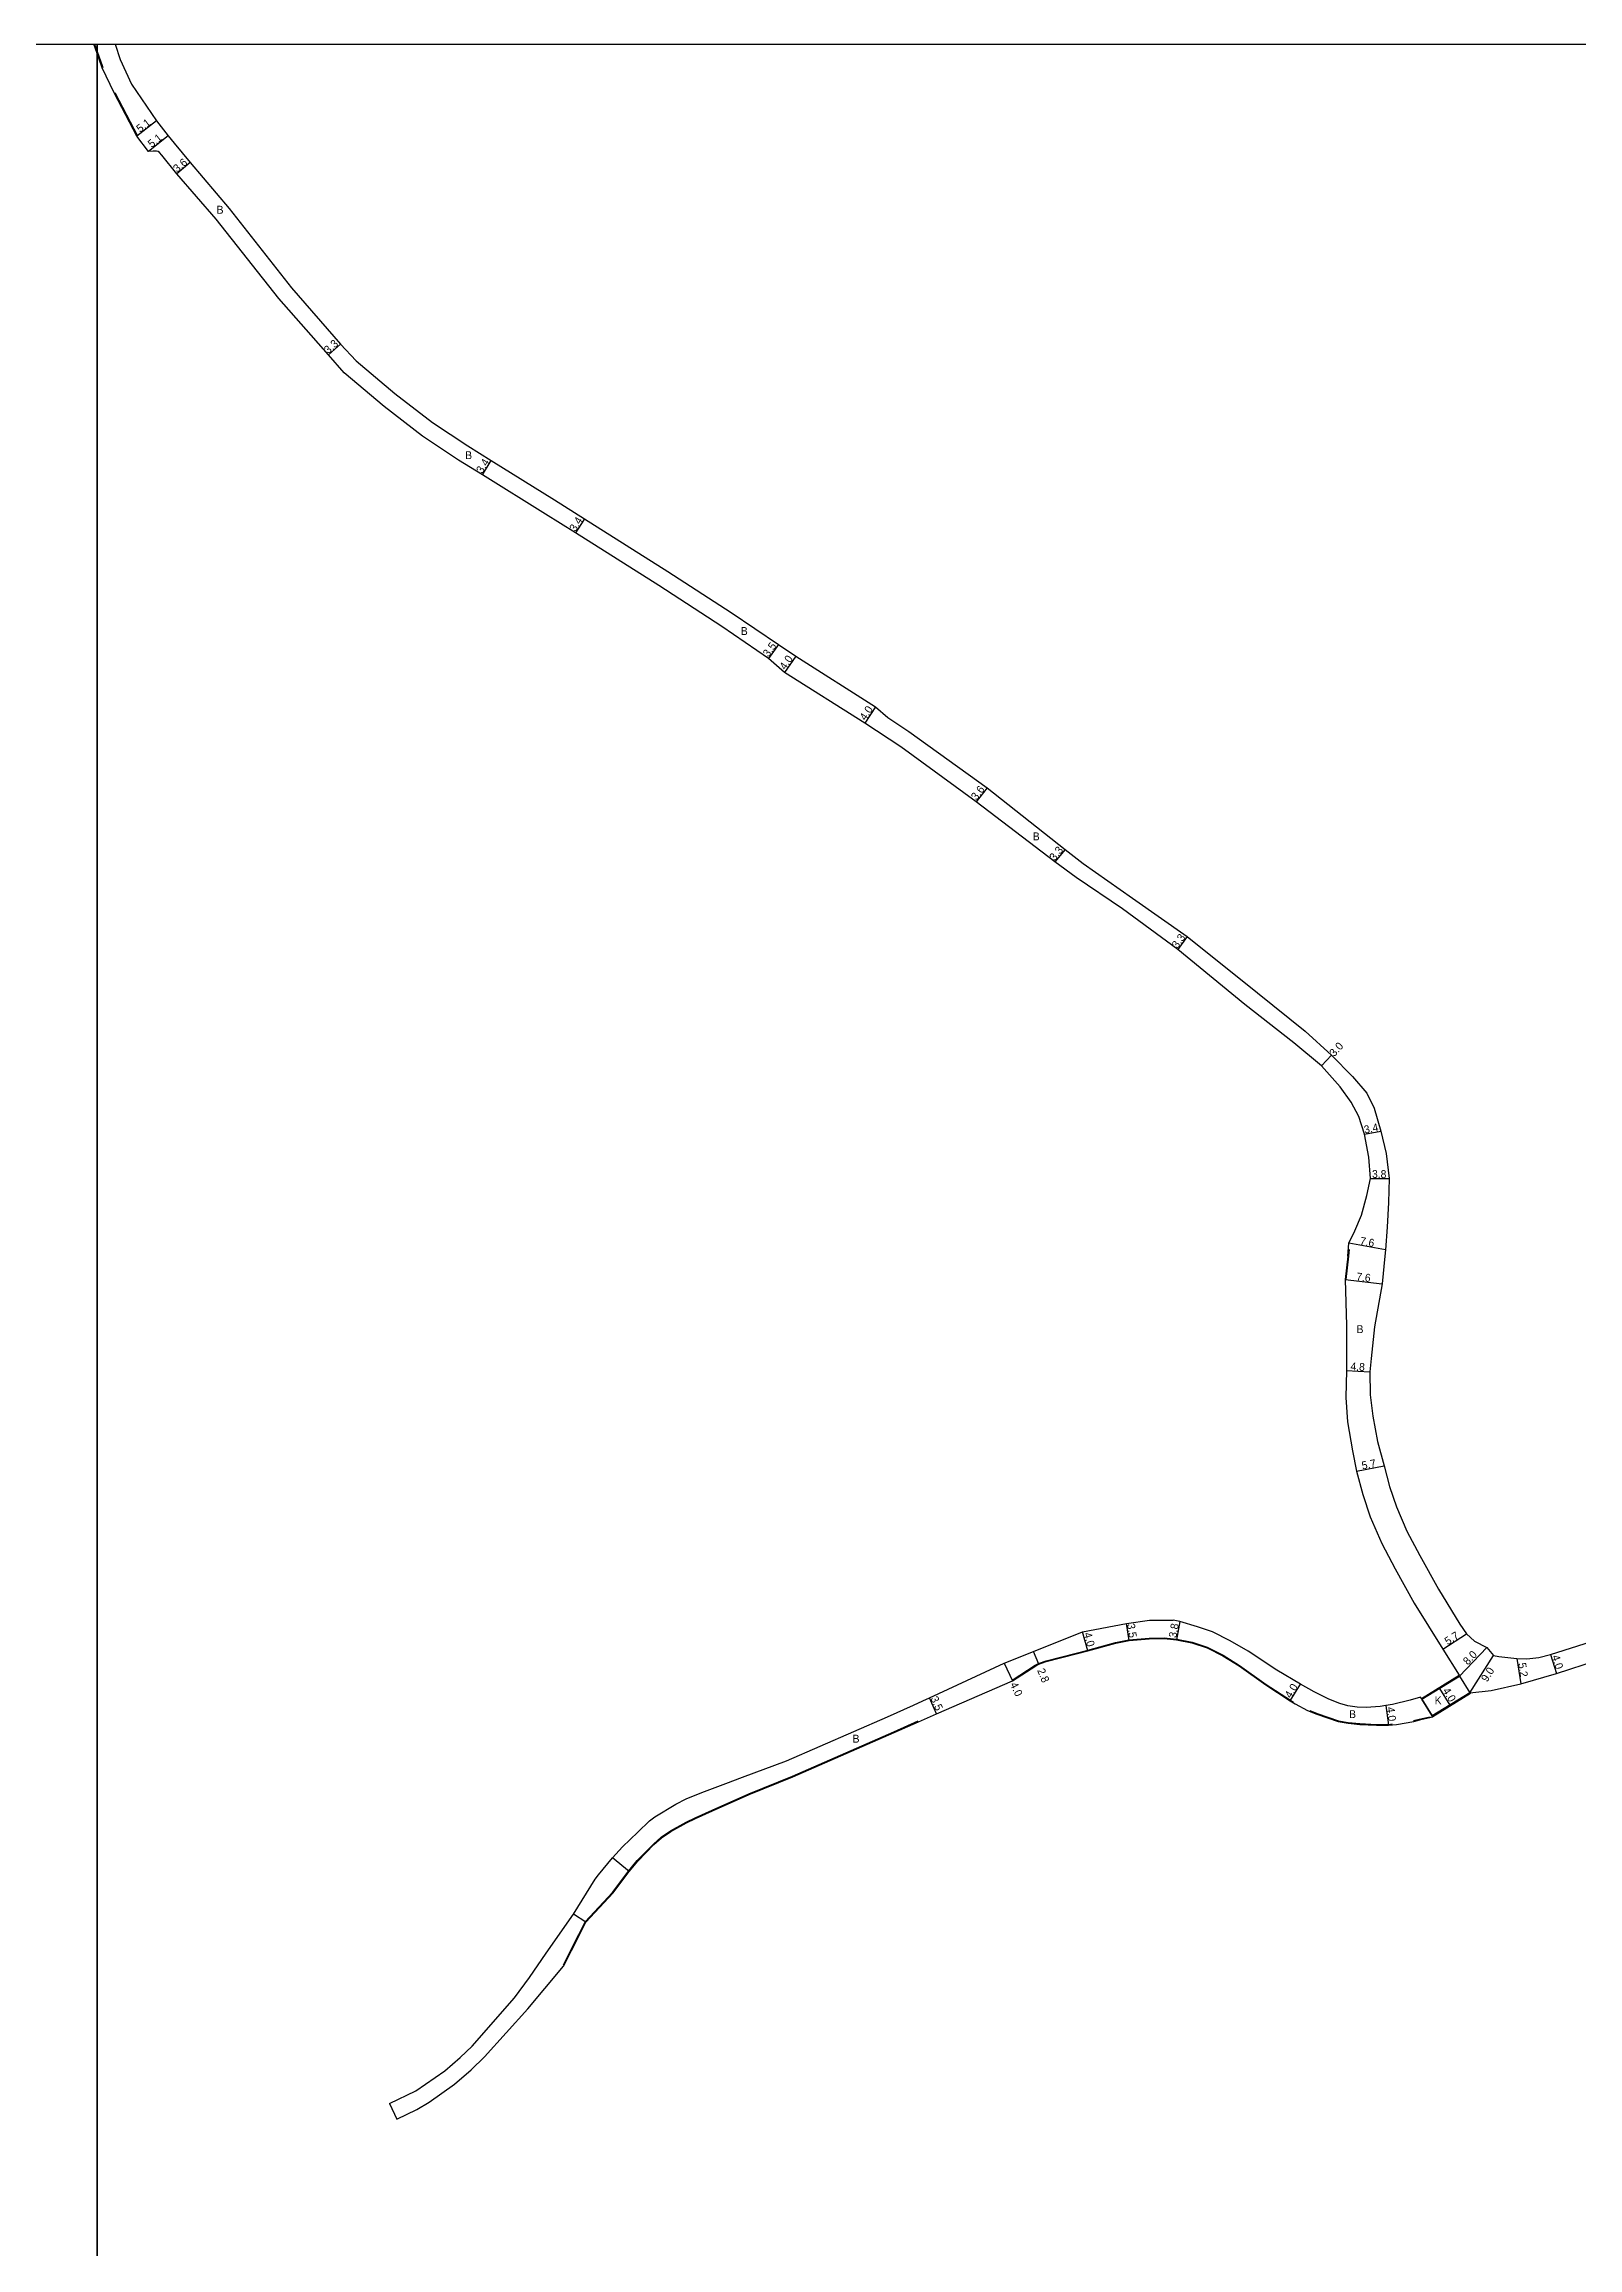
# Model space of a CAD drawing. Header units: metres. Extents: x -16000 to -12000, y -105000 to -102000.
# Drawn here: x -13610.8 to -13299, y -102448 to -102000 of the extents above; entities that cross this region are included whole.
import ezdxf

# ---------------------------------------------------------------- set-up
doc = ezdxf.new("R2010")
doc.units = ezdxf.units.M
doc.header["$LTSCALE"] = 2.5
for name, color, linetype in [('図郭', 7, 'Continuous'), ('幅員', 7, 'Continuous'), ('歩道・分離帯・安全施設', 7, 'Continuous'), ('舗装', 7, 'Continuous'), ('道路', 7, 'Continuous')]:
    doc.layers.add(name, color=color, linetype=linetype)
doc.styles.get("Standard").update_dxf_attribs({"font": ''})
doc.styles.get('Standard').set_extended_font_data('@MS PGothic')

msp = doc.modelspace()

# ---------------------------------------------------------------- linework, layer by layer
at = {"layer": '図郭'}
for points in [[(-14400, -102000), (-13600, -102000), (-13600, -102600), (-14400, -102600)], [(-13600, -102000), (-12800, -102000), (-12800, -102600), (-13600, -102600)]]:
    msp.add_lwpolyline(points, close=True, dxfattribs=at)
at = {"layer": '幅員'}
for points in [[(-13587.9, -102015.62), (-13591.94, -102018.72)], [(-13585.57, -102018.65), (-13589.57, -102021.82)], [(-13581.05, -102024.06), (-13583.8, -102026.39)], [(-13552.97, -102063.16), (-13550.5, -102060.98)], [(-13521.67, -102087.55), (-13519.88, -102084.66)], [(-13500.92, -102096.5), (-13502.73, -102099.38)], [(-13461.44, -102122.08), (-13463.51, -102124.9)], [(-13457.98, -102124.42), (-13460.22, -102127.74)], [(-13441.72, -102134.7), (-13443.93, -102138.03)], [(-13419.07, -102151.2), (-13421.27, -102154.06)], [(-13403.2, -102163.71), (-13405.29, -102166.27)], [(-13378.38, -102181.39), (-13380.32, -102184.06)], [(-13351.1, -102207.73), (-13349.08, -102205.51)], [(-13342.37, -102221.6), (-13339.03, -102220.96)], [(-13341.12, -102230.58), (-13337.32, -102230.63)], [(-13338.06, -102245.09), (-13345.54, -102243.75)], [(-13346.27, -102251.15), (-13338.72, -102252.03)], [(-13346.03, -102269.62), (-13341.24, -102269.91)], [(-13343.97, -102290.1), (-13338.37, -102289.03)], [(-13398.56, -102326.61), (-13399.65, -102322.76)], [(-13390.21, -102324.53), (-13390.75, -102321.07)], [(-13379.89, -102320.64), (-13380.54, -102324.38)], [(-13326.41, -102326.29), (-13321.62, -102323.2)], [(-13408.56, -102329.35), (-13409.63, -102326.76)], [(-13323, -102331.75), (-13317.5, -102325.95)], [(-13320.91, -102335.16), (-13316.12, -102327.55)], [(-13311.36, -102328.2), (-13310.57, -102333.34)], [(-13304.52, -102327.4), (-13303.28, -102331.21)], [(-13415.59, -102329.11), (-13413.89, -102332.73)], [(-13357.45, -102336.81), (-13355.35, -102333.4)], [(-13429.33, -102339.4), (-13430.76, -102336.2)], [(-13338, -102337.76), (-13337.47, -102341.72)], [(-13327.1, -102334.27), (-13325.01, -102337.68)], [(-13491.84, -102371.49), (-13495.23, -102368.68)], [(-13500.62, -102381.81), (-13503.12, -102380.16)]]:
    msp.add_lwpolyline(points, dxfattribs=at)
at = {"layer": '歩道・分離帯・安全施設'}
for points in [[(-13600.53, -102000), (-13600, -102001.49)], [(-13600, -102001.49), (-13598.89, -102004.59), (-13598.82, -102004.73)], [(-13596.39, -102009.82), (-13596.33, -102009.95), (-13591.81, -102018.65)], [(-13345.57, -102246.43), (-13346.12, -102251.16)], [(-13345.48, -102245.07), (-13345.57, -102246.41)], [(-13413.96, -102332.6), (-13409.26, -102329.56), (-13408.62, -102329.21), (-13407.08, -102328.68), (-13400.97, -102327.12), (-13398.6, -102326.47), (-13392.94, -102324.95), (-13390.23, -102324.38), (-13386.11, -102324.02), (-13383.08, -102324), (-13380.52, -102324.23), (-13377.39, -102324.89), (-13374.3, -102325.89), (-13371.05, -102327.53), (-13367.74, -102329.58), (-13362.31, -102333.44), (-13357.37, -102336.68), (-13356.77, -102337.05)], [(-13505.18, -102390.46), (-13502.06, -102384.31), (-13500.74, -102381.72), (-13495.22, -102375.75), (-13491.96, -102371.4), (-13490.21, -102369.27), (-13486.91, -102365.91), (-13485.35, -102364.52), (-13483.44, -102363.24), (-13480.24, -102361.44), (-13478.44, -102360.59), (-13474.98, -102359.03), (-13467.48, -102355.7), (-13458.6, -102352.09), (-13438.01, -102343.1), (-13433.05, -102340.89)], [(-13353.43, -102338.78), (-13352, -102339.38), (-13347.64, -102340.83), (-13345.67, -102341.21), (-13343.29, -102341.43), (-13339.92, -102341.61), (-13337.48, -102341.57), (-13336.69, -102341.5)], [(-13332.35, -102340.82), (-13330.65, -102340.4), (-13328.99, -102340.01)]]:
    msp.add_lwpolyline(points, dxfattribs=at)
at = {"layer": '舗装'}
for points in [[(-13323, -102331.75), (-13320.91, -102335.16)], [(-13330.67, -102336.46), (-13328.58, -102339.87)]]:
    msp.add_lwpolyline(points, dxfattribs=at)
at = {"layer": '道路'}
for points in [[(-13600, -102001.93), (-13600.69, -102000)], [(-13596.35, -102000), (-13595.28, -102003.13), (-13593.01, -102008.13), (-13587.9, -102015.62), (-13585.57, -102018.65), (-13584.35, -102020.15), (-13581.05, -102024.06), (-13573.12, -102033.44), (-13560.44, -102049.56), (-13550.5, -102060.98), (-13547.35, -102064.39), (-13539.49, -102071.05), (-13531.84, -102076.91), (-13524.65, -102081.7), (-13519.88, -102084.66), (-13507.02, -102092.65), (-13500.92, -102096.5), (-13483.95, -102107.21), (-13471.1, -102115.53), (-13461.44, -102122.08), (-13457.98, -102124.42), (-13441.72, -102134.7)], [(-13598.96, -102004.8), (-13599.03, -102004.65), (-13600, -102001.93)], [(-13591.94, -102018.72), (-13596.47, -102010.02), (-13596.53, -102009.89), (-13598.96, -102004.8)], [(-13345.72, -102246.41), (-13345.54, -102243.75), (-13344.31, -102241.27), (-13342.94, -102238.08), (-13341.84, -102234.04), (-13341.12, -102230.58), (-13341.47, -102226.27), (-13342.37, -102221.6), (-13343.5, -102217.99), (-13345.06, -102215.08), (-13347.26, -102212), (-13351.1, -102207.73), (-13356.71, -102203.04), (-13366.69, -102195.26), (-13380.32, -102184.06), (-13391.57, -102175.77), (-13400.94, -102169.41), (-13405.29, -102166.27), (-13421.27, -102154.06), (-13436.63, -102142.87), (-13443.93, -102138.03), (-13460.22, -102127.74), (-13463.51, -102124.9), (-13472.98, -102118.37), (-13485.79, -102110.07), (-13502.73, -102099.38), (-13508.82, -102095.53), (-13521.67, -102087.55), (-13526.49, -102084.56), (-13533.81, -102079.68), (-13541.62, -102073.7), (-13549.74, -102066.82), (-13552.97, -102063.16), (-13563.05, -102051.74), (-13575.76, -102035.59), (-13583.8, -102026.39), (-13586.81, -102022.55), (-13587.3, -102022.04), (-13587.57, -102021.85), (-13587.95, -102021.79), (-13588.58, -102021.78), (-13589.57, -102021.82), (-13591.94, -102018.72)], [(-13441.72, -102134.7), (-13439.24, -102136.92), (-13434.98, -102139.74), (-13419.07, -102151.2), (-13403.2, -102163.71), (-13399.54, -102166.59), (-13389.51, -102173.62), (-13378.38, -102181.39), (-13364.08, -102192.9), (-13354.42, -102200.67), (-13349.08, -102205.51), (-13344.76, -102209.86), (-13341.9, -102213.25), (-13340.41, -102216.32), (-13339.03, -102220.96), (-13337.96, -102225.53), (-13337.32, -102230.63), (-13337.48, -102235.5), (-13337.72, -102240.49), (-13338.06, -102245.09), (-13338.18, -102246.41)], [(-13345.72, -102246.41), (-13346.27, -102251.15), (-13346.01, -102260.52), (-13346.03, -102269.62), (-13346.15, -102275.1), (-13345.79, -102280.1), (-13344.81, -102286), (-13343.97, -102290.1), (-13342.71, -102294.87), (-13341.17, -102299.42), (-13338.85, -102304.79), (-13336.09, -102309.99), (-13332.23, -102316.95), (-13326.41, -102326.29), (-13323.11, -102331.58), (-13323, -102331.75), (-13330.67, -102336.46), (-13330.78, -102336.29), (-13330.93, -102336.03), (-13333.05, -102336.65), (-13336.64, -102337.52), (-13338, -102337.76), (-13339.19, -102337.92), (-13342.03, -102338.13), (-13343.83, -102338.09), (-13345.75, -102337.79), (-13347.38, -102337.31), (-13349.59, -102336.45), (-13352.6, -102334.95), (-13355.35, -102333.4), (-13360.15, -102330.54), (-13365.99, -102326.72), (-13369.67, -102324.61), (-13373.26, -102322.77), (-13376.31, -102321.73), (-13379.89, -102320.64), (-13381.21, -102320.37)], [(-13338.18, -102246.41), (-13338.72, -102252.03), (-13340.28, -102260.78), (-13341.02, -102267.22), (-13341.24, -102269.91), (-13341.22, -102274.57), (-13340.65, -102278.93), (-13339.67, -102284.04), (-13338.37, -102289.03)], [(-13338.37, -102289.03), (-13337.25, -102293.23), (-13335.84, -102297.38), (-13333.71, -102302.32), (-13331.08, -102307.27), (-13327.32, -102314.06), (-13322.94, -102321.21), (-13321.62, -102323.2)], [(-13432.11, -102336.8), (-13430.76, -102336.2), (-13415.59, -102329.11), (-13409.63, -102326.76), (-13399.65, -102322.76), (-13390.75, -102321.07), (-13386.03, -102320.41), (-13381.21, -102320.37)], [(-13429.33, -102339.4), (-13413.89, -102332.73), (-13409.18, -102329.69), (-13408.56, -102329.35), (-13407.04, -102328.82), (-13400.93, -102327.26), (-13398.56, -102326.61), (-13392.91, -102325.09), (-13390.21, -102324.53), (-13386.1, -102324.17), (-13383.09, -102324.15), (-13380.54, -102324.38), (-13377.43, -102325.03), (-13374.35, -102326.03), (-13371.12, -102327.66), (-13367.83, -102329.71), (-13362.39, -102333.57), (-13357.45, -102336.81), (-13356.43, -102337.43)], [(-13321.62, -102323.2), (-13319.96, -102324.68), (-13317.5, -102325.95), (-13316.12, -102327.55)], [(-13316.12, -102327.55), (-13315.03, -102327.78), (-13311.36, -102328.2), (-13309.32, -102328.25), (-13306.91, -102327.96), (-13304.52, -102327.4), (-13296.22, -102324.72), (-13290.42, -102322.75), (-13285.94, -102321.24)], [(-13328.48, -102340.04), (-13328.58, -102339.87), (-13320.91, -102335.16), (-13316.58, -102334.68), (-13310.57, -102333.34), (-13303.28, -102331.21), (-13294.96, -102328.51)], [(-13468.79, -102352.29), (-13459.83, -102348.97), (-13439.3, -102340.01), (-13434.05, -102337.67), (-13432.11, -102336.8)], [(-13356.43, -102337.43), (-13353.9, -102338.74), (-13352.06, -102339.52), (-13347.68, -102340.97), (-13345.69, -102341.36), (-13343.3, -102341.58), (-13339.92, -102341.76), (-13337.47, -102341.72), (-13335.84, -102341.58)], [(-13539.05, -102421.81), (-13535.02, -102419.87), (-13532.52, -102418.36), (-13527.32, -102414.72), (-13523.92, -102411.79), (-13521.23, -102409.13), (-13512.44, -102399.41), (-13508.95, -102395.25), (-13505.15, -102390.73), (-13501.93, -102384.38), (-13500.62, -102381.81), (-13495.11, -102375.85), (-13491.84, -102371.49), (-13490.1, -102369.37), (-13486.81, -102366.01), (-13485.26, -102364.63), (-13483.37, -102363.37), (-13480.17, -102361.58), (-13478.37, -102360.73), (-13474.92, -102359.17), (-13467.42, -102355.83), (-13458.54, -102352.23), (-13437.94, -102343.24), (-13432.98, -102341.03), (-13429.33, -102339.4)], [(-13335.84, -102341.58), (-13332.31, -102340.97), (-13330.61, -102340.55), (-13328.48, -102340.04)], [(-13540.57, -102418.66), (-13535.17, -102416.05), (-13529.29, -102412.02), (-13526.21, -102409.29), (-13523.76, -102406.96), (-13515.17, -102397.2), (-13512.06, -102393), (-13508.68, -102388.1), (-13503.12, -102380.16), (-13498.77, -102373.07), (-13498.07, -102372.17), (-13495.23, -102368.68), (-13493.19, -102366.47), (-13490.09, -102363.49), (-13487.69, -102361.21), (-13486.61, -102360.36), (-13482.31, -102357.78), (-13480.23, -102356.74), (-13477.08, -102355.45), (-13472.16, -102353.57), (-13468.79, -102352.29)], [(-13540.57, -102418.66), (-13539.05, -102421.81)]]:
    msp.add_lwpolyline(points, dxfattribs=at)
for points in [[(-13323.11, -102331.58), (-13323, -102331.75), (-13330.67, -102336.46), (-13330.78, -102336.29)], [(-13323, -102331.75), (-13320.91, -102335.16), (-13328.58, -102339.87), (-13330.67, -102336.46)], [(-13320.8, -102335.33), (-13328.48, -102340.04), (-13328.58, -102339.87), (-13320.91, -102335.16)]]:
    msp.add_lwpolyline(points, close=True, dxfattribs=at)

# ---------------------------------------------------------------- texts
at = {"layer": '幅員'}
for s, rotation, p in [('5.1', 37.4524, (-13591.25, -102018.06)), ('5.1', 38.3852, (-13588.89, -102021.15)), ('3.6', 40.1986, (-13583.71, -102026.18)), ('3.3', 41.4422, (-13553, -102063.05)), ('3.4', 58.1508, (-13521.7, -102087.41)), ('3.4', 57.734, (-13502.76, -102099.24)), ('3.5', 53.7116, (-13463.51, -102124.72)), ('4.0', 55.8812, (-13460.08, -102127.35)), ('4.0', 56.5129, (-13443.79, -102137.64)), ('3.6', 52.4458, (-13421.22, -102153.84)), ('3.3', 50.835, (-13405.33, -102166.16)), ('3.3', 53.8417, (-13380.37, -102183.96)), ('3.0', 47.6659, (-13348.47, -102205.95)), ('3.4', 10.9346, (-13342.29, -102221.49)), ('3.8', 359.1366, (-13340.82, -102230.48)), ('7.6', 349.8379, (-13343.36, -102244.04)), ('7.6', 353.3405, (-13344.08, -102251.31)), ('4.8', 356.4887, (-13345.23, -102269.57)), ('5.7', 10.8111, (-13342.76, -102289.77)), ('4.0', 285.7785, (-13399.44, -102323.12)), ('3.5', 278.9134, (-13390.63, -102321.2)), ('3.8', 80.0744, (-13380.59, -102324.07)), ('5.7', 32.7577, (-13325.42, -102325.53)), ('8.0', 46.5217, (-13321.33, -102329.63)), ('4.0', 287.9548, (-13304.3, -102327.75)), ('4.0', 295.1318, (-13414.45, -102333.44)), ('2.8', 292.3518, (-13408.92, -102330.58)), ('4.0', 58.3215, (-13357.33, -102336.41)), ('9.0', 57.8356, (-13317.41, -102333.08)), ('5.2', 278.7569, (-13311.11, -102329.17)), ('3.5', 294.0447, (-13430.61, -102336.3)), ('4.0', 301.5149, (-13326.53, -102334.72)), ('4.0', 277.634, (-13337.85, -102338.14))]:
    msp.add_text(s, height=1.6, rotation=rotation, dxfattribs=at).set_placement(p)
at = {"layer": '舗装'}
for s, p in [('B', (-13575.69, -102034.48)), ('B', (-13525.16, -102084.38)), ('B', (-13469.12, -102120.12)), ('B', (-13409.78, -102161.86)), ('B', (-13343.95, -102262.03)), ('K', (-13328.08, -102337.49)), ('B', (-13345.47, -102340.29)), ('B', (-13446.4, -102345.29))]:
    msp.add_text(s, height=1.6, dxfattribs=at).set_placement(p)

doc.saveas('drawing.dxf')
